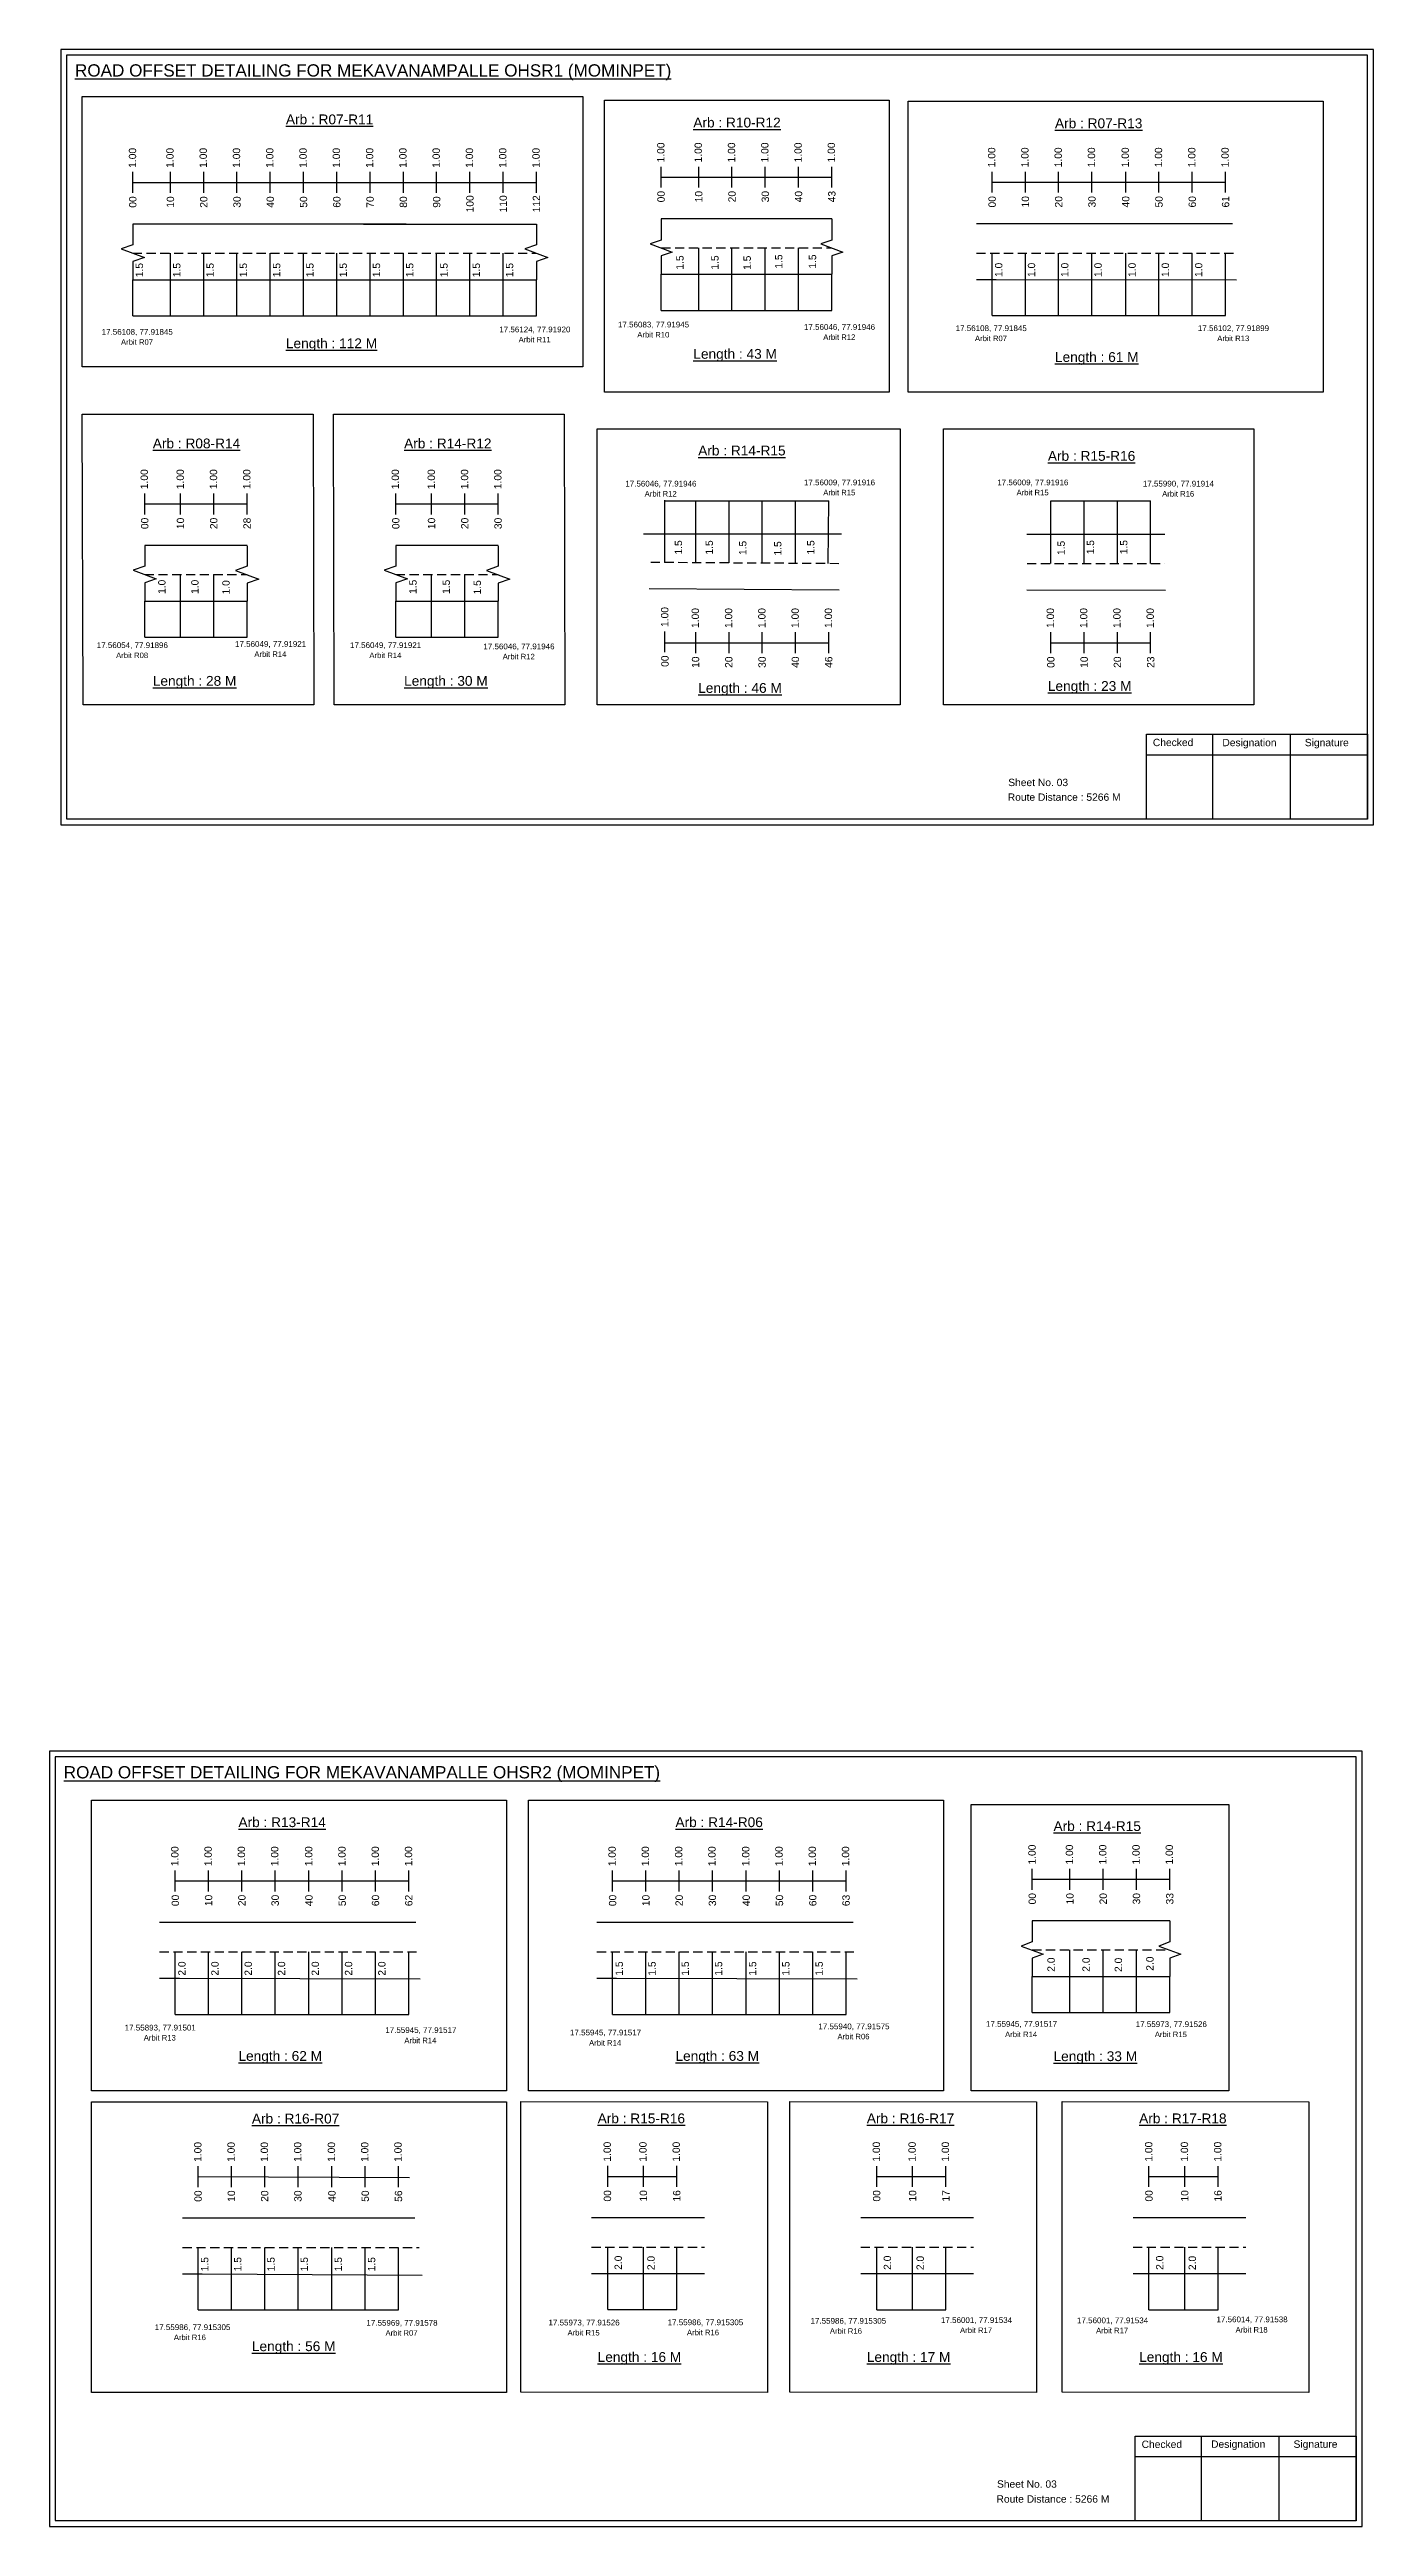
# Model space of a CAD drawing. Header units: inches. Extents: x 583 to 8862, y 412 to 2484.
# Drawn here: x 5582 to 6123, y 1262 to 2274 of the extents above; entities that cross this region are included whole.
import ezdxf

# ---------------------------------------------------------------- set-up
doc = ezdxf.new("R2010")
doc.units = ezdxf.units.IN
doc.header["$MEASUREMENT"] = 0
doc.linetypes.add('DASHED2', pattern=[0.375, 0.25, -0.125])
doc.layers.add('PDF_Geometry', color=7, linetype='Continuous')
doc.layers.add('PDF_Text', color=5, linetype='Continuous')
doc.styles.add('PDF Arial', font='arial.ttf')
doc.styles.get("Standard").update_dxf_attribs({"font": 'arial.ttf'})

msp = doc.modelspace()

# ---------------------------------------------------------------- linework, layer by layer
at = {"color": 217, "true_color": 0x93278f}
for p, q in [((5615.7, 2215.1), (5615.7, 2223.6)), ((5615.7, 2219.3), (5780.7, 2219.3)), ((5631.1, 2215.1), (5631.1, 2223.6)), ((5644.7, 2215.1), (5644.7, 2223.6)), ((5658.3, 2215.1), (5658.3, 2223.6)), ((5671.9, 2215.1), (5671.9, 2223.6)), ((5685.5, 2215.1), (5685.5, 2223.6)), ((5699.1, 2215.1), (5699.1, 2223.6)), ((5712.7, 2215.1), (5712.7, 2223.6)), ((5726.3, 2215.1), (5726.3, 2223.6)), ((5739.9, 2215.1), (5739.9, 2223.6)), ((5753.5, 2215.1), (5753.5, 2223.6)), ((5767.1, 2215.1), (5767.1, 2223.6)), ((5780.7, 2215.1), (5780.7, 2223.6)), ((5831.7, 2217.2), (5831.7, 2225.7)), ((5831.7, 2221.5), (5901.4, 2221.5)), ((5847, 2217.2), (5847, 2225.7)), ((5860.6, 2217.2), (5860.6, 2225.7)), ((5874.2, 2217.2), (5874.2, 2225.7)), ((5887.8, 2217.2), (5887.8, 2225.7)), ((5901.4, 2217.2), (5901.4, 2225.7)), ((5966.9, 2215.2), (5966.9, 2223.7)), ((5966.9, 2219.4), (6062.3, 2219.5)), ((5980.5, 2215.2), (5980.5, 2223.7)), ((5994.1, 2215.2), (5994.1, 2223.7)), ((6007.7, 2215.2), (6007.7, 2223.7)), ((6021.5, 2215.2), (6021.5, 2223.7)), ((6035.1, 2215.2), (6035.1, 2223.7)), ((6048.7, 2215.2), (6048.7, 2223.7)), ((6062.3, 2215.2), (6062.3, 2223.7)), ((5620.6, 2083.7), (5620.6, 2092.3)), ((5620.6, 2088), (5662.4, 2088)), ((5635.2, 2083.7), (5635.2, 2092.3)), ((5648.8, 2083.7), (5648.8, 2092.3)), ((5662.4, 2083.7), (5662.4, 2092.3)), ((5723.2, 2083.7), (5723.2, 2092.3)), ((5723.2, 2088), (5765, 2088)), ((5737.8, 2083.7), (5737.8, 2092.3)), ((5751.4, 2083.7), (5751.4, 2092.3)), ((5765, 2083.7), (5765, 2092.3)), ((5833.2, 2027.4), (5833.2, 2035.9)), ((5845.8, 2027), (5845.8, 2035.6)), ((5859.4, 2027), (5859.4, 2035.6)), ((5873, 2027), (5873, 2035.6)), ((5886.6, 2027), (5886.6, 2035.6)), ((5900.2, 2027), (5900.2, 2035.6)), ((5990.9, 2027), (5990.9, 2035.6)), ((6004.5, 2027), (6004.5, 2035.6)), ((6018.1, 2027), (6018.1, 2035.6)), ((6031.7, 2027), (6031.7, 2035.6)), ((5833.2, 2031.3), (5900.2, 2031.3)), ((5990.9, 2031.3), (6031.7, 2031.3)), ((5633.1, 1521.1), (5633.1, 1529.6)), ((5646.7, 1521.1), (5646.7, 1529.6)), ((5660.3, 1521.1), (5660.3, 1529.6)), ((5673.9, 1521.1), (5673.9, 1529.6)), ((5687.7, 1521.1), (5687.7, 1529.6)), ((5701.3, 1521.1), (5701.3, 1529.6)), ((5714.9, 1521.1), (5714.9, 1529.6)), ((5728.5, 1521.1), (5728.5, 1529.6)), ((5811.8, 1521.1), (5811.8, 1529.6)), ((5825.4, 1521.1), (5825.4, 1529.6)), ((5839, 1521.1), (5839, 1529.6)), ((5852.6, 1521.1), (5852.6, 1529.6)), ((5866.4, 1521.1), (5866.4, 1529.6)), ((5880, 1521.1), (5880, 1529.6)), ((5893.6, 1521.1), (5893.6, 1529.6)), ((5907.2, 1521.1), (5907.2, 1529.6)), ((5983.3, 1521.8), (5983.3, 1530.3)), ((5998.7, 1521.8), (5998.7, 1530.3)), ((6012.3, 1521.8), (6012.3, 1530.3)), ((6025.9, 1521.8), (6025.9, 1530.3)), ((6039.5, 1521.8), (6039.5, 1530.3)), ((5633.1, 1525.4), (5728.5, 1525.4)), ((5811.8, 1525.4), (5907.2, 1525.4)), ((5983.3, 1526.1), (6039.5, 1526.1)), ((5642.5, 1400.3), (5642.5, 1408.9)), ((5656.1, 1400.3), (5656.1, 1408.9)), ((5669.7, 1400.3), (5669.7, 1408.9)), ((5683.3, 1400.3), (5683.3, 1408.9)), ((5697.1, 1400.3), (5697.1, 1408.9)), ((5710.7, 1400.3), (5710.7, 1408.9)), ((5724.3, 1400.3), (5724.3, 1408.9)), ((5809.8, 1400.4), (5809.8, 1409)), ((5824.4, 1400.4), (5824.4, 1409)), ((5838, 1400.4), (5838, 1409)), ((5919.8, 1400.4), (5919.8, 1408.9)), ((5934.4, 1400.4), (5934.4, 1408.9)), ((5948, 1400.4), (5948, 1408.9)), ((6031, 1400.4), (6031, 1408.9)), ((6045.7, 1400.4), (6045.7, 1408.9)), ((6059.3, 1400.4), (6059.3, 1408.9)), ((5642.5, 1404.6), (5728.8, 1404.3)), ((5809.8, 1404.7), (5838, 1404.7)), ((5919.8, 1404.7), (5948, 1404.7)), ((6031, 1404.7), (6059.3, 1404.7))]:
    msp.add_line(p, q, dxfattribs=at)
for p, q in [((5727.5, 2202.3), (5615.7, 2202.3)), ((5710, 2202.3), (5780.7, 2202.3)), ((5901.4, 2204.5), (5831.7, 2204.5)), ((6065.2, 2202.4), (5960.5, 2202.4)), ((5631.1, 2164.9), (5631.1, 2190.4)), ((5644.7, 2164.9), (5644.7, 2190.4)), ((5658.3, 2164.9), (5658.3, 2190.4)), ((5671.9, 2164.9), (5671.9, 2190.4)), ((5685.5, 2164.9), (5685.5, 2190.4)), ((5699.1, 2164.9), (5699.1, 2190.4)), ((5712.7, 2164.9), (5712.7, 2190.4)), ((5726.3, 2164.9), (5726.3, 2190.4)), ((5739.9, 2164.9), (5739.9, 2190.4)), ((5753.5, 2164.9), (5753.5, 2190.4)), ((5767.1, 2164.9), (5767.1, 2190.4)), ((5847, 2167), (5847, 2192.6)), ((5860.6, 2167), (5860.6, 2192.6)), ((5874.2, 2167), (5874.2, 2192.6)), ((5887.8, 2167), (5887.8, 2192.6)), ((5966.9, 2165), (5966.9, 2190.5)), ((5980.5, 2165), (5980.5, 2190.5)), ((5994.1, 2165), (5994.1, 2190.5)), ((6007.7, 2165), (6007.7, 2190.5)), ((6021.5, 2165), (6021.5, 2190.5)), ((6035.1, 2165), (6035.1, 2190.5)), ((6048.7, 2165), (6048.7, 2190.5)), ((6062.3, 2165), (6062.3, 2190.5)), ((5615.7, 2179.6), (5780.7, 2179.6)), ((5615.7, 2164.9), (5615.7, 2179.6)), ((5780.7, 2164.9), (5780.7, 2179.6)), ((5831.7, 2181.8), (5901.4, 2181.8)), ((5831.7, 2167), (5831.7, 2181.8)), ((5901.4, 2167), (5901.4, 2181.8)), ((5960.5, 2179.7), (5968.5, 2179.7)), ((5968.5, 2179.7), (6066.8, 2179.5)), ((5833.2, 2064), (5833.2, 2089.5)), ((5845.8, 2064), (5845.8, 2089.2)), ((5859.4, 2063.9), (5859.4, 2089.2)), ((5873, 2064), (5873, 2089.2)), ((5886.6, 2063.7), (5886.6, 2089.2)), ((5899.9, 2063.7), (5900.2, 2089.2)), ((5990.9, 2063.7), (5990.9, 2089.3)), ((6004.5, 2063.7), (6004.5, 2089.3)), ((6018.1, 2063.7), (6018.1, 2089.3)), ((6031.7, 2063.7), (6031.7, 2089.3)), ((5905.4, 2075.6), (5824.5, 2075.6)), ((5981.1, 2075.6), (6037.5, 2075.6)), ((5662.4, 2071), (5620.6, 2071)), ((5765, 2071), (5723.2, 2071)), ((5635.2, 2033.6), (5635.2, 2059.1)), ((5648.8, 2033.6), (5648.8, 2059.1)), ((5737.8, 2033.6), (5737.8, 2059.1)), ((5751.4, 2033.6), (5751.4, 2059.1)), ((5620.6, 2048.3), (5646.2, 2048.3)), ((5620.6, 2033.6), (5620.6, 2048.3)), ((5646.2, 2048.3), (5662.4, 2048.3)), ((5662.4, 2033.6), (5662.4, 2048.3)), ((5723.2, 2048.3), (5748.8, 2048.3)), ((5723.2, 2033.6), (5723.2, 2048.3)), ((5748.8, 2048.3), (5765, 2048.3)), ((5765, 2033.6), (5765, 2048.3)), ((5826.7, 2053.4), (5904.4, 2052.9)), ((5981.1, 2052.9), (6037.8, 2052.8)), ((5731.4, 1508.4), (5626.7, 1508.4)), ((5910.1, 1508.4), (5805.4, 1508.4)), ((6039.5, 1509.1), (5983.3, 1509.1)), ((5633.1, 1470.9), (5633.1, 1496.5)), ((5646.7, 1470.9), (5646.7, 1496.5)), ((5660.3, 1470.9), (5660.3, 1496.5)), ((5673.9, 1470.9), (5673.9, 1496.5)), ((5687.7, 1470.9), (5687.7, 1496.5)), ((5701.3, 1470.9), (5701.3, 1496.5)), ((5714.9, 1470.9), (5714.9, 1496.5)), ((5728.5, 1470.9), (5728.5, 1496.5)), ((5811.8, 1470.9), (5811.8, 1496.5)), ((5825.4, 1470.9), (5825.4, 1496.5)), ((5839, 1470.9), (5839, 1496.5)), ((5852.6, 1470.9), (5852.6, 1496.5)), ((5866.4, 1470.9), (5866.4, 1496.5)), ((5880, 1470.9), (5880, 1496.5)), ((5893.6, 1470.9), (5893.6, 1496.5)), ((5907.2, 1470.9), (5907.2, 1496.5)), ((5998.7, 1471.6), (5998.7, 1497.2)), ((6012.3, 1471.6), (6012.3, 1497.2)), ((6025.9, 1471.6), (6025.9, 1497.2)), ((5626.7, 1485.7), (5634.8, 1485.7)), ((5634.8, 1485.7), (5733.1, 1485.4)), ((5805.4, 1485.7), (5813.4, 1485.7)), ((5813.4, 1485.7), (5911.7, 1485.4)), ((5983.3, 1486.4), (6039.5, 1486.4)), ((5983.3, 1471.6), (5983.3, 1486.4)), ((6039.5, 1471.6), (6039.5, 1486.4)), ((5731, 1387.6), (5636.1, 1387.6)), ((5849.3, 1387.7), (5803.2, 1387.7)), ((5959.3, 1387.7), (5913.2, 1387.7)), ((6070.6, 1387.7), (6024.5, 1387.7)), ((5642.5, 1350.2), (5642.5, 1375.7)), ((5656.1, 1350.2), (5656.1, 1375.7)), ((5669.7, 1350.2), (5669.7, 1375.7)), ((5683.3, 1350.2), (5683.3, 1375.7)), ((5697.1, 1350.2), (5697.1, 1375.7)), ((5710.7, 1350.2), (5710.7, 1375.7)), ((5724.3, 1350.2), (5724.3, 1375.7)), ((5809.8, 1350.3), (5809.8, 1375.8)), ((5824.4, 1350.3), (5824.4, 1375.8)), ((5838, 1350.3), (5838, 1375.8)), ((5919.8, 1350.2), (5919.8, 1375.8)), ((5934.4, 1350.2), (5934.4, 1375.8)), ((5948, 1350.2), (5948, 1375.8)), ((6031, 1350.2), (6031, 1375.8)), ((6045.7, 1350.2), (6045.7, 1375.8)), ((6059.3, 1350.2), (6059.3, 1375.8)), ((5803.2, 1365), (5835.3, 1365)), ((5835.3, 1365), (5849.3, 1365)), ((5913.2, 1365), (5945.3, 1365)), ((5945.3, 1365), (5959.3, 1365)), ((6024.5, 1365), (6056.6, 1365)), ((6056.6, 1365), (6070.6, 1365))]:
    msp.add_line(p, q)
at = {"linetype": 'DASHED2', "ltscale": 15}
for p, q in [((5615.7, 2190.4), (5780.7, 2190.4)), ((5831.7, 2192.6), (5901.4, 2192.6)), ((5960.5, 2190.5), (6065.9, 2190.5)), ((5620.6, 2059.1), (5662.4, 2059.1)), ((5723.2, 2059.1), (5765, 2059.1)), ((5827.4, 2064.2), (5905.7, 2063.7)), ((5981.2, 2063.7), (6037.5, 2063.7)), ((5626.7, 1496.5), (5732.1, 1496.5)), ((5805.4, 1496.5), (5910.8, 1496.5)), ((5983.3, 1497.2), (6039.5, 1497.2)), ((5636.1, 1375.7), (5732.7, 1375.7)), ((5803.2, 1375.8), (5849.3, 1375.8)), ((5913.2, 1375.8), (5959.3, 1375.8)), ((6024.5, 1375.8), (6070.6, 1375.8))]:
    msp.add_line(p, q, dxfattribs=at)
at = {"color": 5}
for p, q in [((5831.7, 2167), (5901.4, 2167)), ((5615.7, 2164.9), (5780.7, 2164.9)), ((5966.9, 2165), (6062.3, 2165)), ((5833.2, 2089.2), (5900.2, 2089.2)), ((5990.9, 2089.3), (6031.7, 2089.3)), ((5620.6, 2033.6), (5662.4, 2033.6)), ((5723.2, 2033.6), (5765, 2033.6)), ((5633.1, 1470.9), (5728.5, 1470.9)), ((5811.8, 1470.9), (5907.2, 1470.9)), ((5983.3, 1471.6), (6039.5, 1471.6)), ((5642.5, 1350.2), (5724.3, 1350.2)), ((5809.8, 1350.3), (5838, 1350.3)), ((5919.8, 1350.2), (5948, 1350.2)), ((6031, 1350.2), (6059.3, 1350.2))]:
    msp.add_line(p, q, dxfattribs=at)
for points in [[(5595.1, 2254.5), (5799.7, 2254.5), (5799.7, 2144), (5595.1, 2144)], [(5808.5, 2252.9), (5924.9, 2252.9), (5924.9, 2133.7), (5808.5, 2133.7)], [(5932.6, 2252.5), (6102.2, 2252.5), (6102.2, 2133.7), (5932.6, 2133.7)], [(5595.1, 2124.7), (5689.4, 2124.7), (5689.7, 2005.9), (5595.4, 2005.9)], [(5697.8, 2124.7), (5792, 2124.7), (5792.3, 2005.9), (5698, 2005.9)], [(5805.5, 2118.6), (5929.3, 2118.6), (5929.3, 2005.9), (5805.5, 2005.9)], [(5947, 2118.6), (6073.8, 2118.6), (6073.8, 2005.9), (5947, 2005.9)], [(5598.8, 1558.4), (5768.5, 1558.4), (5768.5, 1439.6), (5598.8, 1439.6)], [(5777.5, 1558.4), (5947.1, 1558.4), (5947.1, 1439.6), (5777.5, 1439.6)], [(5958.4, 1556.6), (6063.6, 1556.6), (6063.6, 1439.6), (5958.4, 1439.6)], [(5598.8, 1435.2), (5768.5, 1435.2), (5768.5, 1316.4), (5598.8, 1316.4)], [(5774.3, 1435.3), (5875.1, 1435.2), (5875.1, 1316.4), (5774.3, 1316.5)], [(5884.3, 1435.3), (5985.1, 1435.2), (5985.1, 1316.4), (5884.3, 1316.5)], [(5995.6, 1435.3), (6096.3, 1435.2), (6096.3, 1316.4), (5995.6, 1316.5)]]:
    msp.add_lwpolyline(points, close=True)
at = {"linetype": 'Continuous'}
for points in [[(5615.7, 2202.3), (5615.7, 2193.9), (5611, 2192.2), (5620.5, 2188.7), (5615.7, 2187), (5615.7, 2179.6)], [(5780.7, 2202.3), (5780.7, 2193.9), (5776, 2192.2), (5785.4, 2188.7), (5780.7, 2187), (5780.7, 2179.6)], [(5831.7, 2204.5), (5831.7, 2195.8), (5827.2, 2194.2), (5836.1, 2190.9), (5831.7, 2189.3), (5831.7, 2181.8)], [(5901.4, 2204.5), (5901.4, 2195.8), (5896.9, 2194.2), (5905.9, 2190.9), (5901.4, 2189.3), (5901.4, 2181.8)], [(5620.6, 2071), (5620.6, 2062.6), (5615.9, 2060.9), (5625.3, 2057.4), (5620.6, 2055.7), (5620.6, 2048.3)], [(5662.4, 2070.9), (5662.4, 2062.5), (5657.7, 2060.8), (5667.2, 2057.3), (5662.4, 2055.6), (5662.4, 2048.3)], [(5723.2, 2071), (5723.2, 2062.6), (5718.5, 2060.9), (5728, 2057.4), (5723.2, 2055.7), (5723.2, 2048.3)], [(5765, 2070.9), (5765, 2062.5), (5760.3, 2060.8), (5769.8, 2057.3), (5765, 2055.6), (5765, 2048.3)], [(5983.3, 1509.1), (5983.3, 1500.5), (5978.8, 1498.8), (5987.8, 1495.5), (5983.3, 1493.9), (5983.3, 1486.4)], [(6039.5, 1509.1), (6039.5, 1500.5), (6035, 1498.8), (6044, 1495.5), (6039.5, 1493.9), (6039.5, 1486.4)], [(6039.5, 1509.1), (6039.5, 1500.5), (6035, 1498.8), (6044, 1495.5), (6039.5, 1493.9), (6039.5, 1486.4)]]:
    msp.add_lwpolyline(points, dxfattribs=at)
msp.add_lwpolyline([(5636.1, 1364.9), (5644.1, 1364.9), (5734, 1364.4)])
at = {"layer": 'PDF_Geometry'}
for points in [[(5586.3, 2273.6), (5586.3, 1956.9), (6122.8, 1956.9), (6122.8, 2273.6)], [(5588.6, 2271.3), (5588.6, 1959.3), (6120.3, 1959.3), (6120.3, 2271.3)], [(5581.7, 1578.4), (5581.7, 1261.7), (6118.2, 1261.7), (6118.2, 1578.4)], [(5584, 1576.1), (5584, 1264.1), (6115.7, 1264.1), (6115.7, 1576.1)]]:
    msp.add_lwpolyline(points, close=True, dxfattribs=at)
at = {"layer": 'PDF_Geometry', "color": 242, "true_color": 0xcc1f26}
for points in [[(6120.3, 1959.2), (6030, 1959.2), (6030, 1993.9), (6120.3, 1993.9)], [(6115.7, 1264), (6025.4, 1264), (6025.4, 1298.6), (6115.7, 1298.6)]]:
    msp.add_lwpolyline(points, close=True, dxfattribs=at)
for points in [[(6057, 1993.9), (6057, 1959.2)], [(6088.7, 1993.9), (6088.7, 1959.2)], [(6030, 1985.5), (6120.3, 1985.5)], [(6052.4, 1298.6), (6052.4, 1264)], [(6084.1, 1298.6), (6084.1, 1264)], [(6025.4, 1290.2), (6115.7, 1290.2)]]:
    msp.add_lwpolyline(points, dxfattribs=at)

# ---------------------------------------------------------------- texts
at = {"color": 242, "true_color": 0xcd2027}
for s, height, p in [('%%UROAD OFFSET DETAILING FOR MEKAVANAMPALLE OHSR1 (MOMINPET)', 5, (5592.1, 2262.6)), ('%%UArb : R07-R11', 4, (5678.3, 2243.1)), ('%%UArb : R10-R12', 4, (5844.8, 2241.8)), ('%%UArb : R07-R13', 4, (5992.6, 2241.5)), ('%%ULength : 112 M', 4, (5678.3, 2151.6)), ('%%ULength : 43 M', 4, (5844.8, 2147.3)), ('%%ULength : 61 M', 4, (5992.6, 2146)), ('%%UArb : R08-R14', 4, (5623.9, 2110.7)), ('%%UArb : R14-R12', 4, (5726.6, 2110.7)), ('%%UArb : R14-R15', 4, (5846.8, 2107.8)), ('%%UArb : R15-R16', 4, (5989.7, 2105.6)), ('%%ULength : 28 M', 4, (5623.9, 2013.7)), ('%%ULength : 30 M', 4, (5726.6, 2013.7)), ('%%ULength : 46 M', 4, (5846.8, 2010.8)), ('%%ULength : 23 M', 4, (5989.7, 2011.6)), ('%%UROAD OFFSET DETAILING FOR MEKAVANAMPALLE OHSR2 (MOMINPET)', 5, (5587.5, 1567.3)), ('%%UArb : R13-R14', 4, (5658.9, 1547.4)), ('%%UArb : R14-R06', 4, (5837.5, 1547.4)), ('%%UArb : R14-R15', 4, (5992, 1545.8)), ('%%ULength : 62 M', 4, (5658.9, 1451.9)), ('%%ULength : 63 M', 4, (5837.5, 1451.9)), ('%%ULength : 33 M', 4, (5992, 1451.8)), ('%%UArb : R16-R07', 4, (5664.4, 1426.3)), ('%%UArb : R15-R16', 4, (5805.7, 1426.4)), ('%%UArb : R16-R17', 4, (5915.7, 1426.4)), ('%%UArb : R17-R18', 4, (6027, 1426.4)), ('%%ULength : 56 M', 4, (5664.4, 1333.3)), ('%%ULength : 16 M', 4, (5805.7, 1328.9)), ('%%ULength : 17 M', 4, (5915.7, 1328.9)), ('%%ULength : 16 M', 4, (6027, 1328.9))]:
    msp.add_text(s, height=height, dxfattribs=at).set_placement(p)
at = {"color": 217, "true_color": 0x93278f}
for s, p in [('1.00', (5617.1, 2225.3)), ('1.00', (5632.4, 2225.3)), ('1.00', (5646, 2225.3)), ('1.00', (5659.6, 2225.3)), ('1.00', (5673.2, 2225.3)), ('1.00', (5686.8, 2225.3)), ('1.00', (5700.4, 2225.3)), ('1.00', (5714, 2225.3)), ('1.00', (5727.6, 2225.3)), ('1.00', (5741.2, 2225.3)), ('1.00', (5754.8, 2225.3)), ('1.00', (5768.4, 2225.3)), ('1.00', (5782, 2225.3)), ('1.00', (5833, 2227.5)), ('1.00', (5848.3, 2227.5)), ('1.00', (5861.9, 2227.5)), ('1.00', (5875.5, 2227.5)), ('1.00', (5889.1, 2227.5)), ('1.00', (5902.7, 2227.5)), ('1.00', (5968.2, 2225.5)), ('1.00', (5981.8, 2225.5)), ('1.00', (5995.4, 2225.5)), ('1.00', (6009, 2225.5)), ('1.00', (6022.8, 2225.5)), ('1.00', (6036.4, 2225.5)), ('1.00', (6050, 2225.5)), ('1.00', (6063.6, 2225.5)), ('00', (5617.2, 2209)), ('10', (5632.6, 2209)), ('20', (5646.2, 2209)), ('30', (5659.8, 2209)), ('40', (5673.4, 2209)), ('50', (5687, 2209)), ('60', (5700.6, 2209)), ('70', (5714.2, 2209)), ('80', (5727.8, 2209)), ('90', (5741.4, 2209)), ('100', (5755, 2207.1)), ('110', (5768.6, 2207.1)), ('112', (5782.2, 2207.1)), ('00', (5833.1, 2211.2)), ('10', (5848.5, 2211.2)), ('20', (5862.1, 2211.2)), ('30', (5875.7, 2211.2)), ('40', (5889.3, 2211.2)), ('43', (5902.9, 2211.2)), ('00', (5968.4, 2209.1)), ('10', (5982, 2209.1)), ('20', (5995.6, 2209.1)), ('30', (6009.2, 2209.1)), ('40', (6023, 2209.1)), ('50', (6036.6, 2209.1)), ('60', (6050.2, 2209.1)), ('61', (6063.8, 2209.1)), ('1.00', (5621.9, 2094)), ('1.00', (5636.6, 2094)), ('1.00', (5650.2, 2094)), ('1.00', (5663.8, 2094)), ('1.00', (5724.5, 2094)), ('1.00', (5739.2, 2094)), ('1.00', (5752.8, 2094)), ('1.00', (5766.4, 2094)), ('00', (5622.1, 2077.7)), ('10', (5636.7, 2077.7)), ('20', (5650.3, 2077.7)), ('28', (5663.9, 2077.7)), ('00', (5724.7, 2077.7)), ('10', (5739.3, 2077.7)), ('20', (5752.9, 2077.7)), ('30', (5766.5, 2077.7)), ('1.00', (5834.6, 2037.7)), ('1.00', (5847.1, 2037.3)), ('1.00', (5860.7, 2037.3)), ('1.00', (5874.3, 2037.3)), ('1.00', (5887.9, 2037.3)), ('1.00', (5901.5, 2037.3)), ('1.00', (5992.2, 2037.3)), ('1.00', (6005.8, 2037.3)), ('1.00', (6019.4, 2037.3)), ('1.00', (6033, 2037.3)), ('00', (5834.7, 2021.4)), ('10', (5847.2, 2021)), ('20', (5860.8, 2021)), ('30', (5874.4, 2021)), ('40', (5888, 2021)), ('46', (5901.6, 2021)), ('00', (5992.4, 2021)), ('10', (6006, 2021)), ('20', (6019.6, 2021)), ('23', (6033.2, 2021)), ('1.00', (5634.4, 1531.4)), ('1.00', (5648, 1531.4)), ('1.00', (5661.6, 1531.4)), ('1.00', (5675.2, 1531.4)), ('1.00', (5689.1, 1531.4)), ('1.00', (5702.7, 1531.4)), ('1.00', (5716.3, 1531.4)), ('1.00', (5729.9, 1531.4)), ('1.00', (5813.1, 1531.4)), ('1.00', (5826.7, 1531.4)), ('1.00', (5840.3, 1531.4)), ('1.00', (5853.9, 1531.4)), ('1.00', (5867.7, 1531.4)), ('1.00', (5881.3, 1531.4)), ('1.00', (5894.9, 1531.4)), ('1.00', (5908.5, 1531.4)), ('1.00', (5984.7, 1532.1)), ('1.00', (6000, 1532.1)), ('1.00', (6013.6, 1532.1)), ('1.00', (6027.2, 1532.1)), ('1.00', (6040.8, 1532.1)), ('00', (5634.6, 1515.1)), ('10', (5648.2, 1515.1)), ('20', (5661.8, 1515.1)), ('30', (5675.4, 1515.1)), ('40', (5689.2, 1515.1)), ('50', (5702.8, 1515.1)), ('60', (5716.4, 1515.1)), ('62', (5730, 1515.1)), ('00', (5813.3, 1515.1)), ('10', (5826.9, 1515.1)), ('20', (5840.5, 1515.1)), ('30', (5854.1, 1515.1)), ('40', (5867.9, 1515.1)), ('50', (5881.5, 1515.1)), ('60', (5895.1, 1515.1)), ('63', (5908.7, 1515.1)), ('00', (5984.8, 1515.8)), ('10', (6000.2, 1515.8)), ('20', (6013.8, 1515.8)), ('30', (6027.4, 1515.8)), ('33', (6041, 1515.8)), ('1.00', (5643.8, 1410.6)), ('1.00', (5657.4, 1410.6)), ('1.00', (5671, 1410.6)), ('1.00', (5684.6, 1410.6)), ('1.00', (5698.4, 1410.6)), ('1.00', (5712, 1410.6)), ('1.00', (5725.6, 1410.6)), ('1.00', (5811.1, 1410.7)), ('1.00', (5825.7, 1410.7)), ('1.00', (5839.3, 1410.7)), ('1.00', (5921.1, 1410.7)), ('1.00', (5935.7, 1410.7)), ('1.00', (5949.3, 1410.7)), ('1.00', (6032.4, 1410.7)), ('1.00', (6047, 1410.7)), ('1.00', (6060.6, 1410.7)), ('00', (5643.9, 1394.3)), ('10', (5657.5, 1394.3)), ('20', (5671.1, 1394.3)), ('30', (5684.7, 1394.3)), ('40', (5698.6, 1394.3)), ('50', (5712.2, 1394.3)), ('56', (5725.8, 1394.3)), ('00', (5811.2, 1394.4)), ('10', (5825.9, 1394.4)), ('16', (5839.5, 1394.4)), ('00', (5921.2, 1394.4)), ('10', (5935.9, 1394.4)), ('17', (5949.5, 1394.4)), ('00', (6032.5, 1394.4)), ('10', (6047.1, 1394.4)), ('16', (6060.7, 1394.4))]:
    msp.add_text(s, height=3, rotation=90, dxfattribs=at).set_placement(p)
for s, p in [('1.5', (5619.9, 2180.6)), ('1.5', (5635.2, 2180.6)), ('1.5', (5648.8, 2180.6)), ('1.5', (5662.4, 2180.6)), ('1.5', (5676, 2180.6)), ('1.5', (5689.6, 2180.6)), ('1.5', (5703.2, 2180.6)), ('1.5', (5716.8, 2180.6)), ('1.5', (5730.4, 2180.6)), ('1.5', (5744.4, 2180.6)), ('1.5', (5757.6, 2180.6)), ('1.5', (5771.2, 2180.6)), ('1.5', (5840.8, 2183.7)), ('1.5', (5855.1, 2183.7)), ('1.5', (5868.3, 2183.6)), ('1.5', (5881.2, 2184.1)), ('1.5', (5895, 2184.1)), ('1.0', (5971.1, 2180.7)), ('1.0', (5984.5, 2180.7)), ('1.0', (5998.1, 2180.7)), ('1.0', (6011.7, 2180.7)), ('1.0', (6025.6, 2180.7)), ('1.0', (6039.2, 2180.7)), ('1.0', (6052.8, 2180.7)), ('1.5', (5840.2, 2067.3)), ('1.5', (5852.8, 2067.3)), ('1.5', (5866.5, 2067.1)), ('1.5', (5880.8, 2066.9)), ('1.5', (5894.3, 2067.3)), ('1.5', (5996.6, 2067.1)), ('1.5', (6008.6, 2067.4)), ('1.5', (6022.2, 2067.4)), ('1.0', (5629.1, 2051.2)), ('1.0', (5642.6, 2051.2)), ('1.0', (5655.3, 2051)), ('1.5', (5731.7, 2051.2)), ('1.5', (5745.3, 2051.2)), ('1.5', (5758, 2051)), ('2.0', (5637.3, 1486.7)), ('2.0', (5650.8, 1486.7)), ('2.0', (5664.4, 1486.7)), ('2.0', (5678, 1486.7)), ('2.0', (5691.8, 1486.7)), ('2.0', (5705.4, 1486.7)), ('2.0', (5719, 1486.7)), ('1.5', (5816, 1486.7)), ('1.5', (5829.4, 1486.7)), ('1.5', (5843, 1486.7)), ('1.5', (5856.6, 1486.7)), ('1.5', (5870.5, 1486.7)), ('1.5', (5884.1, 1486.7)), ('1.5', (5897.7, 1486.7)), ('2.0', (5992.5, 1488.3)), ('2.0', (6006.8, 1488.3)), ('2.0', (6020, 1488.2)), ('2.0', (6032.9, 1488.7)), ('1.5', (5646.6, 1365.9)), ('1.5', (5660.1, 1365.9)), ('1.5', (5673.7, 1365.9)), ('1.5', (5687.3, 1365.9)), ('1.5', (5701.2, 1365.9)), ('1.5', (5714.8, 1365.9)), ('2.0', (5815.6, 1366.5)), ('2.0', (5829, 1366.4)), ('2.0', (5925.6, 1366.5)), ('2.0', (5939, 1366.4)), ('2.0', (6036.9, 1366.5)), ('2.0', (6050.2, 1366.4))]:
    msp.add_text(s, height=3, rotation=90).set_placement(p)
at = {"color": 5}
for s, height, p in [('17.56108, 77.91845', 2.34, (5603, 2157.1)), ('17.56124, 77.91920', 2.34, (5765.5, 2158.1)), ('Arbit R11', 2.25, (5773.4, 2154)), ('17.56083, 77.91945', 2.34, (5814, 2160.1)), ('Arbit R10', 2.25, (5821.9, 2156)), ('17.56046, 77.91946', 2.34, (5890, 2159.1)), ('Arbit R12', 2.25, (5897.9, 2155)), ('17.56108, 77.91845', 2.34, (5952, 2158.6)), ('Arbit R07', 2.25, (5959.9, 2154.5)), ('17.56102, 77.91899', 2.34, (6051, 2158.6)), ('Arbit R13', 2.25, (6058.9, 2154.5)), ('Arbit R07', 2.25, (5610.9, 2153)), ('17.56046, 77.91946', 2.34, (5817, 2095.1)), ('17.56009, 77.91916', 2.34, (5890, 2095.6)), ('17.56009, 77.91916', 2.34, (5969, 2095.6)), ('17.55990, 77.91914', 2.34, (6028.5, 2095.1)), ('Arbit R12', 2.25, (5824.9, 2091)), ('Arbit R15', 2.25, (5897.9, 2091.5)), ('Arbit R15', 2.25, (5976.9, 2091.5)), ('Arbit R16', 2.25, (6036.4, 2091)), ('17.56054, 77.91896', 2.34, (5601, 2029.1)), ('Arbit R08', 2.25, (5608.9, 2025)), ('17.56049, 77.91921', 2.34, (5657.5, 2029.6)), ('Arbit R14', 2.25, (5665.4, 2025.5)), ('17.56049, 77.91921', 2.34, (5704.5, 2029.1)), ('Arbit R14', 2.25, (5712.4, 2025)), ('17.56046, 77.91946', 2.34, (5759, 2028.6)), ('Arbit R12', 2.25, (5766.9, 2024.5)), ('17.55945, 77.91517', 2.34, (5964.4, 1465.8)), ('17.55973, 77.91526', 2.34, (6025.6, 1465.7)), ('17.55893, 77.91501', 2.34, (5612.4, 1464.3)), ('Arbit R13', 2.25, (5620.2, 1460.2)), ('17.55945, 77.91517', 2.34, (5718.9, 1463.3)), ('Arbit R14', 2.25, (5726.7, 1459.1)), ('17.55945, 77.91517', 2.34, (5794.4, 1462.3)), ('Arbit R14', 2.25, (5802.2, 1458.1)), ('17.55940, 77.91575', 2.34, (5895.9, 1464.8)), ('Arbit R06', 2.25, (5903.7, 1460.7)), ('Arbit R14', 2.25, (5972.2, 1461.6)), ('Arbit R15', 2.25, (6033.4, 1461.6)), ('17.55969, 77.91578', 2.34, (5711.2, 1343.7)), ('17.55973, 77.91526', 2.34, (5785.6, 1343.8)), ('17.55986, 77.915305', 2.34, (5834.3, 1343.9)), ('17.55986, 77.915305', 2.34, (5892.7, 1344.5)), ('17.56001, 77.91534', 2.34, (5946, 1344.8)), ('17.56001, 77.91534', 2.34, (6001.6, 1344.7)), ('17.56014, 77.91538', 2.34, (6058.6, 1345.1)), ('17.55986, 77.915305', 2.34, (5624.7, 1341.9)), ('Arbit R16', 2.25, (5632.5, 1337.8)), ('Arbit R07', 2.25, (5719, 1339.6)), ('Arbit R15', 2.25, (5793.4, 1339.7)), ('Arbit R16', 2.25, (5842.2, 1339.8)), ('Arbit R16', 2.25, (5900.6, 1340.4)), ('Arbit R17', 2.25, (5953.8, 1340.7)), ('Arbit R17', 2.25, (6009.4, 1340.6)), ('Arbit R18', 2.25, (6066.4, 1340.9))]:
    msp.add_text(s, height=height, dxfattribs=at).set_placement(p)
for s, p in [('Sheet No. 03', (5973.5, 1972.7)), ('Route Distance : 5266 M', (5973.3, 1966.7)), ('Sheet No. 03', (5968.9, 1277.5)), ('Route Distance : 5266 M', (5968.7, 1271.4))]:
    msp.add_text(s, height=3).set_placement(p)
at = {"layer": 'PDF_Text', "color": 7, "attachment_point": 7, "style": 'PDF Arial'}
for s, insert, char_height in [('Checked', (6032.6, 1989), 3), ('Designation', (6061, 1988.1), 3.001), ('Signature', (6094.7, 1988.1), 3), ('Checked', (6028, 1293.7), 3), ('Designation', (6056.4, 1292.9), 3.001), ('Signature', (6090.1, 1292.9), 3)]:
    msp.add_mtext(s, dxfattribs=dict(at, insert=insert, char_height=char_height))

doc.saveas('drawing.dxf')
